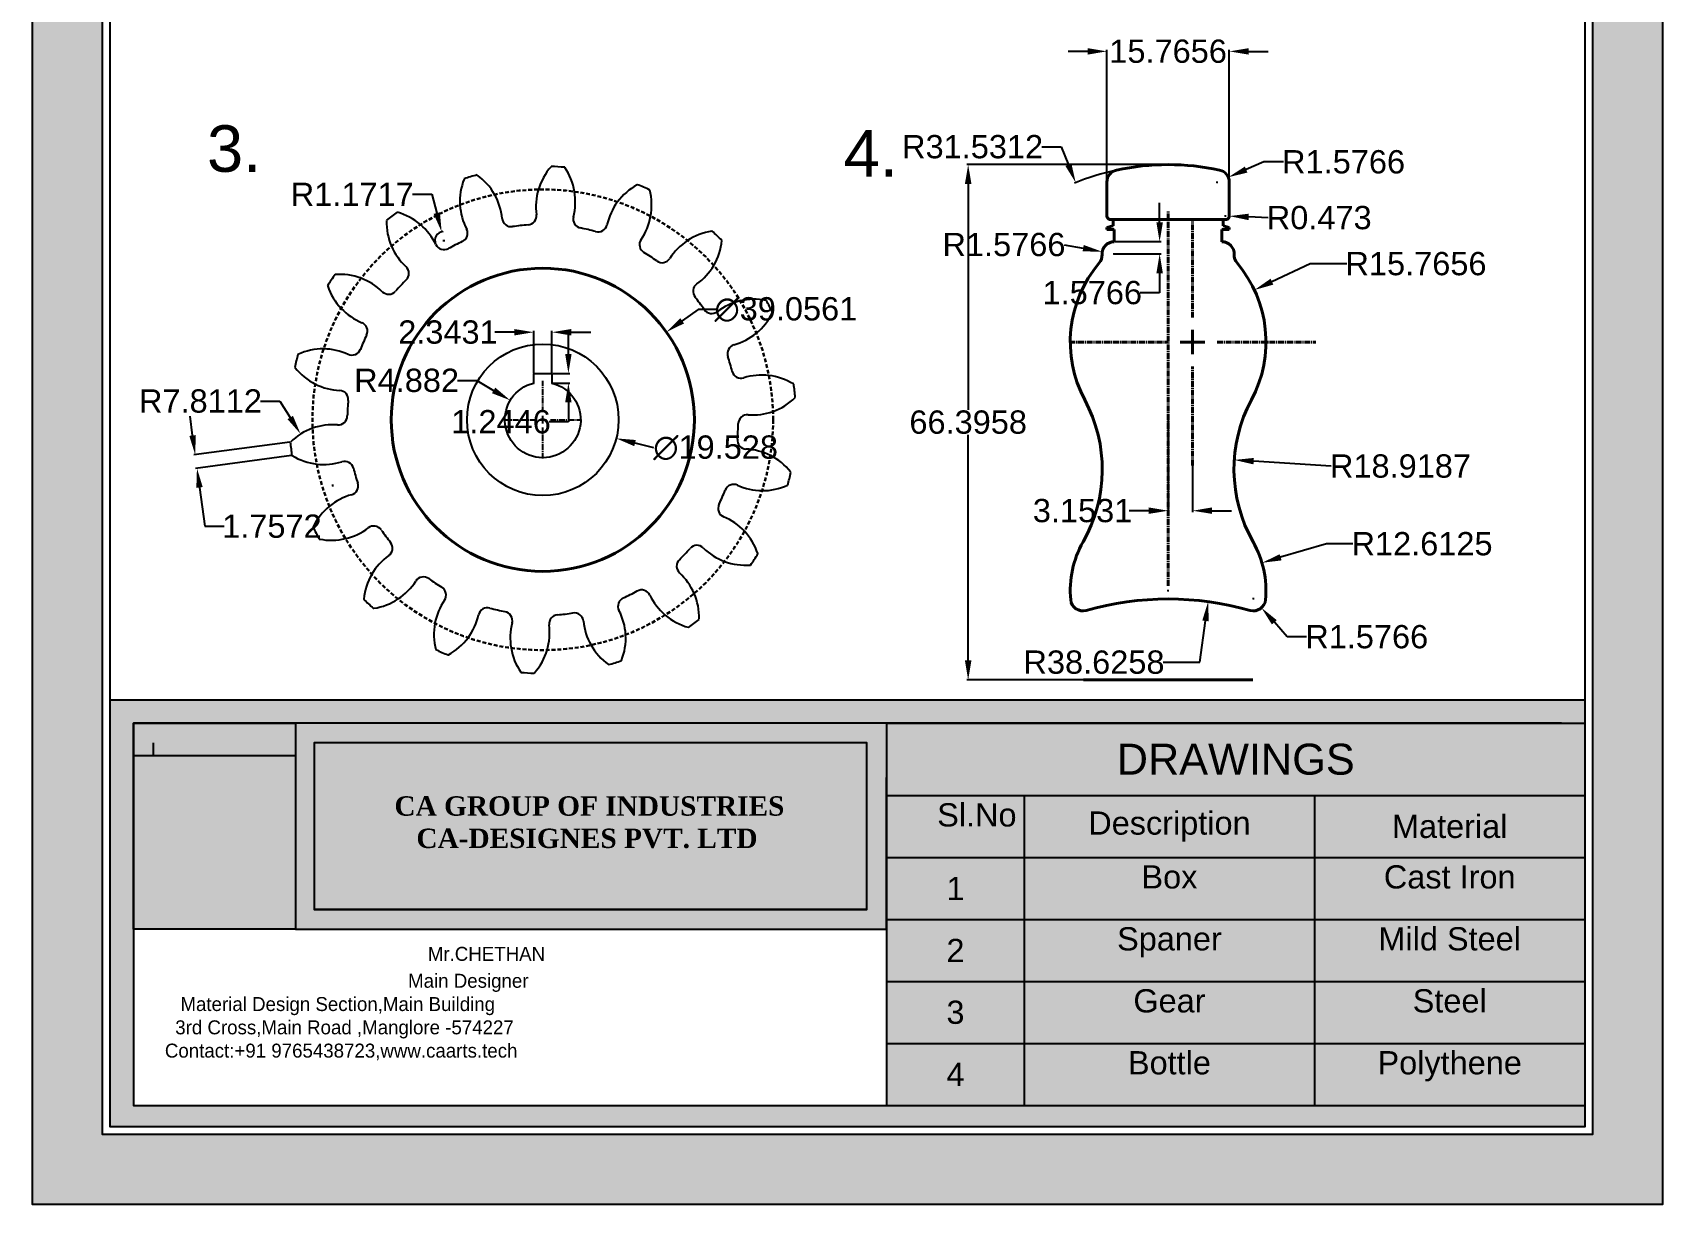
# Paper-space layout 'Layout2' of a CAD drawing. Header units: centimetres, sheet in millimetres. Extents: x 34 to 244, y 41 to 338.
# Drawn here: x 34.3 to 244.3, y 41.5 to 192.5 of the extents above; entities that cross this region are included whole.
import ezdxf

# ---------------------------------------------------------------- set-up
doc = ezdxf.new("R2010")
doc.units = ezdxf.units.CM
doc.linetypes.add('CENTER2', pattern=[1.125, 0.75, -0.125, 0.125, -0.125])
doc.linetypes.add('DASHED', pattern=[0.75, 0.5, -0.25])
doc.layers.add('dashedc', color=255, linetype='DASHED', lineweight=30)
doc.layers.add('Layer1', color=7, linetype='Continuous', lineweight=40)
doc.layers.add('dimensions', color=210, linetype='Continuous')
doc.styles.get("Standard").update_dxf_attribs({"font": 'arial.ttf'})
doc.dimstyles.get("Standard").update_dxf_attribs({"dimtxt": 3, "dimasz": 2.5, "dimexe": 0.18, "dimexo": 0.0625, "dimgap": 0.09, "dimtad": 0, "dimtih": 1, "dimtoh": 1, "dimdec": 4, "dimdsep": 46, "dimtxsty": 'Standard', "dimcen": 0.09, "dimadec": 0, "dimazin": 0, "dimtfac": 1, "dimtdec": 4, "dimtofl": 0, "dimtmove": 0, "dimatfit": 3, "dimfxl": 1, "dimtolj": 1, "dimtzin": 0, "dimarcsym": 0})
picture_1 = doc.add_image_def('image1.png', size_in_pixel=(343, 436))

# ---------------------------------------------------------------- blocks, each defined once
blk = doc.blocks.new('*T408')
at = {"color": 0, "linetype": 'ByBlock', "lineweight": -2, "transparency": 16777216}
for p, q in [((0, 0), (89.96, 0)), ((0, 0), (0, -49.24)), ((89.96, 0), (89.96, -49.24)), ((0, -9.31), (89.96, -9.31)), ((17.74, -9.31), (17.74, -49.24)), ((55.15, -9.31), (55.15, -49.24)), ((0, -17.3), (89.96, -17.3)), ((0, -25.28), (89.96, -25.28)), ((0, -33.27), (89.96, -33.27)), ((0, -41.25), (89.96, -41.25)), ((0, -49.24), (89.96, -49.24))]:
    blk.add_line(p, q, dxfattribs=at)
at = {"color": 0, "transparency": 16777216}
for s, insert, char_height, width, attachment_point in [('DRAWINGS', (44.98, -4.66), 3.992, 87.9621, 5), ('Sl.No', (16.74, -10.31), 2.994, 15.7439, 3), ('Description', (36.44, -13.31), 2.9941, 35.4092, 5), ('Material', (72.55, -13.31), 2.994, 32.817, 5), ('Box', (36.44, -18.3), 2.994, 35.4092, 2), ('Cast Iron', (72.55, -18.3), 2.994, 32.817, 2), ('1', (8.87, -21.29), 2.99, 15.7439, 5), ('Spaner', (36.44, -26.28), 2.994, 35.4092, 2), ('Mild Steel', (72.55, -26.28), 2.994, 32.817, 2), ('2', (8.87, -29.28), 2.99, 15.7439, 5), ('3', (8.87, -37.26), 2.99, 15.7439, 5), ('Gear', (36.44, -34.27), 2.994, 35.4092, 2), ('Steel', (72.55, -34.27), 2.994, 32.817, 2), ('4', (8.87, -45.24), 2.99, 15.7439, 5), ('Bottle', (36.44, -42.25), 2.994, 35.4092, 2), ('Polythene', (72.55, -42.25), 2.994, 32.817, 2)]:
    blk.add_mtext(s, dxfattribs=dict(at, insert=insert, char_height=char_height, width=width, attachment_point=attachment_point))
blk = doc.blocks.new('*U391')
for centre, radius, start, end in [((5.47, -2.52), 7.81, 118.5581, 143.3417), ((5.47, -2.52), 7.81, 118.2649, 118.5581), ((-10.42, -25.93), 32.66, 65.0383, 68.0778), ((5.47, -2.52), 7.81, 143.3417, 167.356), ((-4.2, 1.72), 7.81, 349.4948, 14.4891), ((-4.2, 1.72), 7.81, 325.5403, 349.4948), ((-3.29, -0.55), 1.17, 254.3174, 347.356), ((3.21, -3.36), 1.17, 145.5403, 238.8798)]:
    blk.add_arc(centre, radius, start, end)
blk = doc.blocks.new('*U392')
at = {"color": 0, "linetype": 'ByBlock', "lineweight": -2, "transparency": 16777216}
for p, rotation in [((570.35, 280.6), 20.00000000000003), ((560.75, 279.24), 40.00000000000001), ((552.19, 274.66), 59.99999999999999), ((588.09, 273.48), 340), ((545.7, 267.44), 80.00000000000003), ((594.08, 265.84), 320.0000000000001), ((542.09, 258.43), 100), ((597.1, 256.62), 300.0000000000001), ((541.77, 248.73), 120), ((596.78, 246.92), 280), ((544.78, 239.51), 140), ((593.16, 237.91), 260), ((550.77, 231.87), 160), ((586.68, 230.68), 239.9999999999999), ((559.01, 226.74), 180), ((578.12, 226.11), 220), ((568.51, 224.74), 200)]:
    blk.add_blockref('*U391', p, dxfattribs=dict(at, rotation=rotation))
blk.add_blockref('*U391', (579.85, 278.6), dxfattribs=at)
blk = doc.blocks.new('*U393')
at = {"color": 0, "linetype": 'CENTER2', "transparency": 16777216}
for p, q in [((0, 0.98), (0, 5)), ((-5, 0), (-0.98, 0)), ((0.98, 0), (5, 0)), ((0, -5), (0, -0.98))]:
    blk.add_line(p, q, dxfattribs=at)
at = {"color": 0, "linetype": 'Continuous', "transparency": 16777216}
for p, q in [((-0.49, 0), (0.49, 0)), ((0, -0.49), (0, 0.49))]:
    blk.add_line(p, q, dxfattribs=at)
blk = doc.blocks.new('*D420')
at = {"layer": 'Defpoints', "color": 0, "transparency": 16777216}
for p in [(115.99, 153.88), (84.15, 131.27)]:
    blk.add_point(p, dxfattribs=at)
at = {"layer": 'dimensions', "color": 0, "lineweight": -2, "transparency": 16777216}
for p, q in [((120.07, 156.78), (118.03, 155.33)), ((122.57, 156.78), (120.07, 156.78)), ((99.98, 142.58), (100.16, 142.58)), ((100.07, 142.49), (100.07, 142.67))]:
    blk.add_line(p, q, dxfattribs=at)
at = {"layer": 'dimensions', "color": 0, "transparency": 16777216}
blk.add_solid([(117.79, 155.67), (118.27, 154.99), (115.99, 153.88)], dxfattribs=at)
at = {"layer": 'dimensions', "color": 0, "transparency": 16777216, "insert": (131.39, 156.78), "char_height": 3, "attachment_point": 5}
blk.add_mtext('\\A1;∅39.0561', dxfattribs=at)
blk = doc.blocks.new('*D421')
at = {"layer": 'Defpoints', "color": 0, "transparency": 16777216}
for p in [(90.6, 144.97), (109.54, 140.18)]:
    blk.add_point(p, dxfattribs=at)
at = {"layer": 'dimensions', "color": 0, "lineweight": -2, "transparency": 16777216}
for p, q in [((99.98, 142.58), (100.16, 142.58)), ((100.07, 142.49), (100.07, 142.67)), ((114.38, 138.96), (111.96, 139.57))]:
    blk.add_line(p, q, dxfattribs=at)
at = {"layer": 'dimensions', "color": 0, "transparency": 16777216}
blk.add_solid([(112.06, 139.97), (111.86, 139.17), (109.54, 140.18)], dxfattribs=at)
at = {"layer": 'dimensions', "color": 0, "transparency": 16777216, "insert": (122.34, 138.96), "char_height": 3, "attachment_point": 5}
blk.add_mtext('\\A1;∅19.528', dxfattribs=at)
blk = doc.blocks.new('*D404')
at = {"layer": 'Defpoints', "color": 0, "transparency": 16777216}
for p in [(95.88, 145.08), (100.07, 142.58)]:
    blk.add_point(p, dxfattribs=at)
at = {"layer": 'dimensions', "color": 0, "lineweight": -2, "transparency": 16777216}
for p, q in [((89.09, 147.64), (91.59, 147.64)), ((91.59, 147.64), (93.73, 146.36)), ((99.98, 142.58), (100.16, 142.58)), ((100.07, 142.49), (100.07, 142.67))]:
    blk.add_line(p, q, dxfattribs=at)
at = {"layer": 'dimensions', "color": 0, "transparency": 16777216}
blk.add_solid([(93.95, 146.72), (93.52, 146), (95.88, 145.08)], dxfattribs=at)
at = {"layer": 'dimensions', "color": 0, "transparency": 16777216, "insert": (82.52, 147.64), "char_height": 3, "attachment_point": 5}
blk.add_mtext('\\A1;R4.882', dxfattribs=at)
blk = doc.blocks.new('*D405')
at = {"layer": 'Defpoints', "color": 0, "transparency": 16777216}
for p in [(101.24, 148.56), (101.24, 147.31), (103.37, 147.31)]:
    blk.add_point(p, dxfattribs=at)
at = {"layer": 'dimensions', "color": 0, "lineweight": -2, "transparency": 16777216}
for p, q in [((103.37, 151.06), (103.37, 153.56)), ((101.31, 148.56), (103.55, 148.56)), ((101.31, 147.31), (103.55, 147.31)), ((103.37, 144.81), (103.37, 142.31)), ((103.37, 142.31), (100.87, 142.31))]:
    blk.add_line(p, q, dxfattribs=at)
at = {"layer": 'dimensions', "color": 0, "transparency": 16777216}
for points in [[(102.95, 151.06), (103.78, 151.06), (103.37, 148.56)], [(102.95, 144.81), (103.78, 144.81), (103.37, 147.31)]]:
    blk.add_solid(points, dxfattribs=at)
at = {"layer": 'dimensions', "color": 0, "transparency": 16777216, "insert": (94.69, 142.31), "char_height": 3, "attachment_point": 5}
blk.add_mtext('\\A1;1.2446', dxfattribs=at)
blk = doc.blocks.new('*D406')
at = {"layer": 'Defpoints', "color": 0, "transparency": 16777216}
for p in [(98.9, 153.86), (98.9, 148.56), (101.24, 148.56)]:
    blk.add_point(p, dxfattribs=at)
at = {"layer": 'dimensions', "color": 0, "lineweight": -2, "transparency": 16777216}
for p, q in [((96.4, 153.86), (93.9, 153.86)), ((98.9, 148.62), (98.9, 154.04)), ((101.24, 148.62), (101.24, 154.04)), ((103.74, 153.86), (106.24, 153.86))]:
    blk.add_line(p, q, dxfattribs=at)
at = {"layer": 'dimensions', "color": 0, "transparency": 16777216}
for points in [[(96.4, 154.27), (96.4, 153.44), (98.9, 153.86)], [(103.74, 154.27), (103.74, 153.44), (101.24, 153.86)]]:
    blk.add_solid(points, dxfattribs=at)
at = {"layer": 'dimensions', "color": 0, "transparency": 16777216, "insert": (87.85, 153.86), "char_height": 3, "attachment_point": 5}
blk.add_mtext('\\A1;2.3431', dxfattribs=at)
blk = doc.blocks.new('*D407')
at = {"layer": 'Defpoints', "color": 0, "transparency": 16777216}
for p in [(87.04, 166.79), (87.34, 165.66)]:
    blk.add_point(p, dxfattribs=at)
at = {"layer": 'dimensions', "color": 0, "lineweight": -2, "transparency": 16777216}
for p, q in [((83.27, 171.63), (85.77, 171.63)), ((85.77, 171.63), (86.41, 169.21)), ((87.25, 165.66), (87.43, 165.66)), ((87.34, 165.57), (87.34, 165.75))]:
    blk.add_line(p, q, dxfattribs=at)
blk.add_arc((87.34, 165.66), 1.17, 95.8715, 202.484, dxfattribs=at)
at = {"layer": 'dimensions', "color": 0, "transparency": 16777216}
blk.add_solid([(86.81, 169.32), (86, 169.11), (87.04, 166.79)], dxfattribs=at)
at = {"layer": 'dimensions', "color": 0, "transparency": 16777216, "insert": (75.52, 171.63), "char_height": 3, "attachment_point": 5}
blk.add_mtext('\\A1;R1.1717', dxfattribs=at)
blk = doc.blocks.new('*D422')
at = {"layer": 'Defpoints', "color": 0, "transparency": 16777216}
for p in [(68.86, 140.75), (73.01, 134.13)]:
    blk.add_point(p, dxfattribs=at)
at = {"layer": 'dimensions', "color": 0, "lineweight": -2, "transparency": 16777216}
for p, q in [((63.7, 144.98), (66.2, 144.98)), ((66.2, 144.98), (67.53, 142.87)), ((72.92, 134.13), (73.1, 134.13)), ((73.01, 134.04), (73.01, 134.22))]:
    blk.add_line(p, q, dxfattribs=at)
at = {"layer": 'dimensions', "color": 0, "transparency": 16777216}
blk.add_solid([(67.88, 143.09), (67.18, 142.65), (68.86, 140.75)], dxfattribs=at)
at = {"layer": 'dimensions', "color": 0, "transparency": 16777216, "insert": (55.96, 144.98), "char_height": 3, "attachment_point": 5}
blk.add_mtext('\\A1;R7.8112', dxfattribs=at)
blk = doc.blocks.new('*D423')
at = {"layer": 'Defpoints', "color": 0, "transparency": 16777216}
for p in [(67.54, 139.71), (55.28, 138.07), (67.77, 137.97)]:
    blk.add_point(p, dxfattribs=at)
at = {"layer": 'dimensions', "color": 0, "lineweight": -2, "transparency": 16777216}
for p, q in [((54.95, 140.55), (54.62, 143.03)), ((67.48, 139.7), (55.1, 138.05)), ((67.71, 137.96), (55.33, 136.31)), ((55.84, 133.85), (56.51, 128.85)), ((56.51, 128.85), (59.01, 128.85))]:
    blk.add_line(p, q, dxfattribs=at)
at = {"layer": 'dimensions', "color": 0, "transparency": 16777216}
for points in [[(55.36, 140.61), (54.53, 140.5), (55.28, 138.07)], [(56.25, 133.91), (55.43, 133.8), (55.51, 136.33)]]:
    blk.add_solid(points, dxfattribs=at)
at = {"layer": 'dimensions', "color": 0, "transparency": 16777216, "insert": (65.17, 128.85), "char_height": 3, "attachment_point": 5}
blk.add_mtext('\\A1;1.7572', dxfattribs=at)
blk = doc.blocks.new('*D425')
at = {"layer": 'Defpoints', "color": 0, "transparency": 16777216}
for p in [(186.95, 173.21), (188.4, 173.83)]:
    blk.add_point(p, dxfattribs=at)
at = {"layer": 'dimensions', "color": 0, "lineweight": -2, "transparency": 16777216}
for p, q in [((192.99, 175.8), (190.7, 174.82)), ((195.49, 175.8), (192.99, 175.8)), ((186.86, 173.21), (187.04, 173.21)), ((186.95, 173.12), (186.95, 173.3))]:
    blk.add_line(p, q, dxfattribs=at)
at = {"layer": 'dimensions', "color": 0, "transparency": 16777216}
blk.add_solid([(190.53, 175.2), (190.86, 174.43), (188.4, 173.83)], dxfattribs=at)
at = {"layer": 'dimensions', "color": 0, "transparency": 16777216, "insert": (203.25, 175.8), "char_height": 3, "attachment_point": 5}
blk.add_mtext('\\A1;R1.5766', dxfattribs=at)
blk = doc.blocks.new('*D426')
at = {"layer": 'Defpoints', "color": 0, "transparency": 16777216}
for p in [(188.05, 168.84), (188.53, 168.82)]:
    blk.add_point(p, dxfattribs=at)
at = {"layer": 'dimensions', "color": 0, "lineweight": -2, "transparency": 16777216}
for p, q in [((187.96, 168.84), (188.14, 168.84)), ((188.05, 168.75), (188.05, 168.93)), ((193.52, 168.61), (191.02, 168.71))]:
    blk.add_line(p, q, dxfattribs=at)
at = {"layer": 'dimensions', "color": 0, "transparency": 16777216}
blk.add_solid([(191.04, 169.13), (191.01, 168.3), (188.53, 168.82)], dxfattribs=at)
at = {"layer": 'dimensions', "color": 0, "transparency": 16777216, "insert": (200.11, 168.61), "char_height": 3, "attachment_point": 5}
blk.add_mtext('\\A1;R0.473', dxfattribs=at)
blk = doc.blocks.new('*D427')
at = {"layer": 'Defpoints', "color": 0, "transparency": 16777216}
for p in [(191.76, 159.3), (177.49, 152.6)]:
    blk.add_point(p, dxfattribs=at)
at = {"layer": 'dimensions', "color": 0, "lineweight": -2, "transparency": 16777216}
for p, q in [((198.93, 162.68), (194.02, 160.37)), ((203.67, 162.68), (198.93, 162.68)), ((177.4, 152.6), (177.58, 152.6)), ((177.49, 152.51), (177.49, 152.69))]:
    blk.add_line(p, q, dxfattribs=at)
at = {"layer": 'dimensions', "color": 0, "transparency": 16777216}
blk.add_solid([(193.84, 160.75), (194.2, 159.99), (191.76, 159.3)], dxfattribs=at)
at = {"layer": 'dimensions', "color": 0, "transparency": 16777216, "insert": (212.58, 162.68), "char_height": 3, "attachment_point": 5}
blk.add_mtext('\\A1;R15.7656', dxfattribs=at)
blk = doc.blocks.new('*D428')
at = {"layer": 'Defpoints', "color": 0, "transparency": 16777216}
for p in [(192.74, 124.15), (180.64, 120.59)]:
    blk.add_point(p, dxfattribs=at)
at = {"layer": 'dimensions', "color": 0, "lineweight": -2, "transparency": 16777216}
for p, q in [((201.05, 126.59), (195.14, 124.86)), ((204.43, 126.59), (201.05, 126.59)), ((180.55, 120.59), (180.73, 120.59)), ((180.64, 120.5), (180.64, 120.68))]:
    blk.add_line(p, q, dxfattribs=at)
at = {"layer": 'dimensions', "color": 0, "transparency": 16777216}
blk.add_solid([(195.02, 125.25), (195.26, 124.46), (192.74, 124.15)], dxfattribs=at)
at = {"layer": 'dimensions', "color": 0, "transparency": 16777216, "insert": (213.36, 126.59), "char_height": 3, "attachment_point": 5}
blk.add_mtext('\\A1;R12.6125', dxfattribs=at)
blk = doc.blocks.new('*D429')
at = {"layer": 'Defpoints', "color": 0, "transparency": 16777216}
for p in [(189.17, 137.4), (208.05, 136.19)]:
    blk.add_point(p, dxfattribs=at)
at = {"layer": 'dimensions', "color": 0, "lineweight": -2, "transparency": 16777216}
blk.add_line((201.67, 136.6), (191.66, 137.24), dxfattribs=at)
at = {"layer": 'dimensions', "color": 0, "transparency": 16777216}
blk.add_solid([(191.69, 137.66), (191.64, 136.83), (189.17, 137.4)], dxfattribs=at)
at = {"layer": 'dimensions', "color": 0, "transparency": 16777216, "insert": (210.58, 136.6), "char_height": 3, "attachment_point": 5}
blk.add_mtext('\\A1;R18.9187', dxfattribs=at)
blk = doc.blocks.new('*D430')
at = {"layer": 'Defpoints', "color": 0, "transparency": 16777216}
for p in [(185.8, 119.14), (180.64, 80.86)]:
    blk.add_point(p, dxfattribs=at)
at = {"layer": 'dimensions', "color": 0, "lineweight": -2, "transparency": 16777216}
for p, q in [((184.74, 111.33), (185.46, 116.67)), ((180.01, 111.33), (184.74, 111.33))]:
    blk.add_line(p, q, dxfattribs=at)
at = {"layer": 'dimensions', "color": 0, "transparency": 16777216}
blk.add_solid([(185.05, 116.72), (185.88, 116.61), (185.8, 119.14)], dxfattribs=at)
at = {"layer": 'dimensions', "color": 0, "transparency": 16777216, "insert": (171.09, 111.33), "char_height": 3, "attachment_point": 5}
blk.add_mtext('\\A1;R38.6258', dxfattribs=at)
blk = doc.blocks.new('*D431')
at = {"layer": 'Defpoints', "color": 0, "transparency": 16777216}
for p in [(191.63, 119.54), (192.67, 118.35)]:
    blk.add_point(p, dxfattribs=at)
at = {"layer": 'dimensions', "color": 0, "lineweight": -2, "transparency": 16777216}
for p, q in [((191.54, 119.54), (191.72, 119.54)), ((191.63, 119.45), (191.63, 119.63)), ((195.98, 114.61), (194.33, 116.48)), ((198.48, 114.61), (195.98, 114.61))]:
    blk.add_line(p, q, dxfattribs=at)
at = {"layer": 'dimensions', "color": 0, "transparency": 16777216}
blk.add_solid([(194.64, 116.76), (194.01, 116.21), (192.67, 118.35)], dxfattribs=at)
at = {"layer": 'dimensions', "color": 0, "transparency": 16777216, "insert": (206.23, 114.61), "char_height": 3, "attachment_point": 5}
blk.add_mtext('\\A1;R1.5766', dxfattribs=at)
blk = doc.blocks.new('*D432')
at = {"layer": 'Defpoints', "color": 0, "transparency": 16777216}
for p in [(172.16, 164.23), (173.71, 163.95)]:
    blk.add_point(p, dxfattribs=at)
at = {"layer": 'dimensions', "color": 0, "lineweight": -2, "transparency": 16777216}
for p, q in [((167.24, 165.14), (169.7, 164.69)), ((173.62, 163.95), (173.8, 163.95)), ((173.71, 163.86), (173.71, 164.04))]:
    blk.add_line(p, q, dxfattribs=at)
at = {"layer": 'dimensions', "color": 0, "transparency": 16777216}
blk.add_solid([(169.77, 165.1), (169.62, 164.28), (172.16, 164.23)], dxfattribs=at)
at = {"layer": 'dimensions', "color": 0, "transparency": 16777216, "insert": (159.49, 165.14), "char_height": 3, "attachment_point": 5}
blk.add_mtext('\\A1;R1.5766', dxfattribs=at)
blk = doc.blocks.new('*U394')
at = {"layer": 'Layer1', "color": 0, "linetype": 'CENTER2', "transparency": 16777216}
for p, q in [((0, 3.15), (0, 15.89)), ((-15.89, 0), (-3.15, 0)), ((3.15, 0), (15.89, 0)), ((0, -15.89), (0, -3.15))]:
    blk.add_line(p, q, dxfattribs=at)
at = {"layer": 'Layer1', "color": 0, "linetype": 'Continuous', "transparency": 16777216}
for p, q in [((-1.58, 0), (1.58, 0)), ((0, -1.58), (0, 1.58))]:
    blk.add_line(p, q, dxfattribs=at)
blk = doc.blocks.new('*U395')
at = {"layer": 'Layer1', "color": 0, "linetype": 'CENTER2', "transparency": 16777216}
blk.add_line((0, -22.02), (0, 26.32), dxfattribs=at)
blk = doc.blocks.new('*D433')
at = {"layer": 'Defpoints', "color": 0, "transparency": 16777216}
for p in [(188.53, 190.05), (172.76, 171.02), (188.53, 171.02)]:
    blk.add_point(p, dxfattribs=at)
at = {"layer": 'dimensions', "color": 0, "lineweight": -2, "transparency": 16777216}
for p, q in [((170.26, 190.05), (167.76, 190.05)), ((172.76, 171.09), (172.76, 190.23)), ((188.53, 171.09), (188.53, 190.23)), ((191.03, 190.05), (193.53, 190.05))]:
    blk.add_line(p, q, dxfattribs=at)
at = {"layer": 'dimensions', "color": 0, "transparency": 16777216}
for points in [[(170.26, 190.46), (170.26, 189.63), (172.76, 190.05)], [(191.03, 190.46), (191.03, 189.63), (188.53, 190.05)]]:
    blk.add_solid(points, dxfattribs=at)
at = {"layer": 'dimensions', "color": 0, "transparency": 16777216, "insert": (180.64, 190.05), "char_height": 3, "attachment_point": 5}
blk.add_mtext('\\A1;15.7656', dxfattribs=at)
blk = doc.blocks.new('*D434')
at = {"layer": 'Defpoints', "color": 0, "transparency": 16777216}
for p in [(154.88, 175.46), (180.64, 175.46), (180.64, 109.06)]:
    blk.add_point(p, dxfattribs=at)
at = {"layer": 'dimensions', "color": 0, "lineweight": -2, "transparency": 16777216}
for p, q in [((180.58, 175.46), (154.7, 175.46)), ((154.88, 172.96), (154.88, 143.88)), ((154.88, 111.56), (154.88, 140.64)), ((180.58, 109.06), (154.7, 109.06))]:
    blk.add_line(p, q, dxfattribs=at)
at = {"layer": 'dimensions', "color": 0, "transparency": 16777216}
for points in [[(154.46, 172.96), (155.3, 172.96), (154.88, 175.46)], [(154.46, 111.56), (155.3, 111.56), (154.88, 109.06)]]:
    blk.add_solid(points, dxfattribs=at)
at = {"layer": 'dimensions', "color": 0, "transparency": 16777216, "insert": (154.88, 142.26), "char_height": 3, "attachment_point": 5}
blk.add_mtext('\\A1;66.3958', dxfattribs=at)
blk = doc.blocks.new('*D435')
at = {"layer": 'Defpoints', "color": 0, "transparency": 16777216}
for p in [(173.71, 165.53), (173.71, 163.95), (179.55, 163.95)]:
    blk.add_point(p, dxfattribs=at)
at = {"layer": 'dimensions', "color": 0, "lineweight": -2, "transparency": 16777216}
for p, q in [((179.55, 168.03), (179.55, 170.53)), ((173.77, 165.53), (179.73, 165.53)), ((173.77, 163.95), (179.73, 163.95)), ((179.55, 161.45), (179.55, 158.95)), ((179.55, 158.95), (177.05, 158.95))]:
    blk.add_line(p, q, dxfattribs=at)
at = {"layer": 'dimensions', "color": 0, "transparency": 16777216}
for points in [[(179.13, 168.03), (179.97, 168.03), (179.55, 165.53)], [(179.13, 161.45), (179.97, 161.45), (179.55, 163.95)]]:
    blk.add_solid(points, dxfattribs=at)
at = {"layer": 'dimensions', "color": 0, "transparency": 16777216, "insert": (170.87, 158.95), "char_height": 3, "attachment_point": 5}
blk.add_mtext('\\A1;1.5766', dxfattribs=at)
blk = doc.blocks.new('*D436')
at = {"layer": 'Defpoints', "color": 0, "transparency": 16777216}
for p in [(168.74, 173.12), (180.64, 143.93)]:
    blk.add_point(p, dxfattribs=at)
at = {"layer": 'dimensions', "color": 0, "lineweight": -2, "transparency": 16777216}
for p, q in [((164.35, 177.75), (166.85, 177.75)), ((166.85, 177.75), (167.8, 175.44)), ((180.55, 143.93), (180.73, 143.93)), ((180.64, 143.84), (180.64, 144.02))]:
    blk.add_line(p, q, dxfattribs=at)
blk.add_arc((180.64, 143.93), 31.53, 102.2668, 112.504, dxfattribs=at)
at = {"layer": 'dimensions', "color": 0, "transparency": 16777216}
blk.add_solid([(168.18, 175.6), (167.41, 175.28), (168.74, 173.12)], dxfattribs=at)
at = {"layer": 'dimensions', "color": 0, "transparency": 16777216, "insert": (155.45, 177.75), "char_height": 3, "attachment_point": 5}
blk.add_mtext('\\A1;R31.5312', dxfattribs=at)
blk = doc.blocks.new('*D437')
at = {"layer": 'Defpoints', "color": 0, "transparency": 16777216}
for p in [(180.64, 143.18), (183.8, 136.71), (180.64, 130.86)]:
    blk.add_point(p, dxfattribs=at)
at = {"layer": 'dimensions', "color": 0, "lineweight": -2, "transparency": 16777216}
for p, q in [((180.64, 143.12), (180.64, 130.68)), ((183.8, 136.65), (183.8, 130.68)), ((178.14, 130.86), (175.64, 130.86)), ((186.3, 130.86), (188.8, 130.86))]:
    blk.add_line(p, q, dxfattribs=at)
at = {"layer": 'dimensions', "color": 0, "transparency": 16777216}
for points in [[(178.14, 131.28), (178.14, 130.45), (180.64, 130.86)], [(186.3, 131.28), (186.3, 130.45), (183.8, 130.86)]]:
    blk.add_solid(points, dxfattribs=at)
at = {"layer": 'dimensions', "color": 0, "transparency": 16777216, "insert": (169.62, 130.86), "char_height": 3, "attachment_point": 5}
blk.add_mtext('\\A1;3.1531', dxfattribs=at)

psp = doc.layouts.new('Layout2')

# ---------------------------------------------------------------- hatches: boundary and pattern name
h = psp.add_hatch(color=140)
h.dxf.hatch_style = 1
h.paths.add_polyline_path([(34.33139, 41.47515), (244.33139, 41.47515), (244.33139, 338.47515), (34.33139, 338.47515)])
h.paths.add_polyline_path([(43.33139, 329.47515), (235.33139, 329.47515), (235.33139, 50.47515), (43.33139, 50.47515)], flags=16)
h.paths.add_polyline_path([(44.33139, 328.47515), (234.33139, 328.47515), (234.33139, 51.47515), (44.33139, 51.47515)], flags=0)
h.paths.add_polyline_path([(47.33139, 103.47515), (68.19814, 103.47515), (144.37325, 103.47515), (144.37325, 54.23936), (47.33139, 54.23936)], flags=0)
h.paths.add_polyline_path([(70.6167, 100.93114), (141.84224, 100.93114), (141.84224, 79.49467), (70.6167, 79.49467)], flags=0)
h.paths.add_polyline_path([(50.32754, 57.94556), (139.75369, 57.94556), (139.75369, 76.64612), (50.32754, 76.64612)], flags=8)
h.paths.add_polyline_path([(80.06323, 86.04425), (132.11633, 86.04425), (132.11633, 95.45004), (80.06323, 95.45004)], flags=8)
h = psp.add_hatch(color=130)
h.dxf.hatch_style = 1
h.paths.add_polyline_path([(44.33139, 51.47515), (234.33139, 51.47515), (234.33139, 106.47515), (44.33139, 106.47515)])
h.paths.add_polyline_path([(47.33139, 76.95065), (47.33139, 54.23936), (144.37325, 54.23936), (144.37325, 76.95065), (68.19814, 76.95065)], flags=16)
h.paths.add_polyline_path([(80.06323, 86.04425), (132.11633, 86.04425), (132.11633, 95.45004), (80.06323, 95.45004)], flags=24)
h = psp.add_hatch(color=140)
h.dxf.hatch_style = 1
h.paths.add_polyline_path([(68.19814, 103.47515), (68.19814, 76.95065), (144.37325, 76.95065), (144.37325, 96.48937), (144.37325, 103.47515)])
h.paths.add_polyline_path([(141.84224, 100.93114), (141.84224, 79.49467), (70.6167, 79.49467), (70.6167, 100.93114)], flags=16)
h.paths.add_polyline_path([(80.06323, 86.04425), (132.11633, 86.04425), (132.11633, 95.45004), (80.06323, 95.45004)], flags=8)
h = psp.add_hatch(color=131)
h.dxf.hatch_style = 1
h.paths.add_polyline_path([(70.6167, 79.49467), (141.84224, 79.49467), (141.84224, 100.93114), (70.6167, 100.93114)])

# ---------------------------------------------------------------- linework, layer by layer
for p, q in [((144.37325, 103.47515), (144.37325, 54.47515)), ((47.33139, 99.33246), (68.19814, 99.33246)), ((68.19814, 96.48937), (68.19814, 90.2129)), ((144.37325, 76.95065), (144.37325, 96.48937)), ((144.37325, 90.2129), (144.37325, 83.32652)), ((68.19814, 76.95065), (144.37325, 76.95065)), ((144.37325, 70.00102), (144.37325, 62.17239))]:
    psp.add_line(p, q)
for points in [[(34.33139, 338.47515), (244.33139, 338.47515), (244.33139, 41.47515), (34.33139, 41.47515)], [(43.33139, 329.47515), (235.33139, 329.47515), (235.33139, 50.47515), (43.33139, 50.47515)], [(44.33139, 328.47515), (234.33139, 328.47515), (234.33139, 51.47515), (44.33139, 51.47515)]]:
    psp.add_lwpolyline(points, close=True)
psp.add_lwpolyline([(101.24297, 148.55883), (101.24297, 147.31419, -8.212491408), (98.89987, 147.3148), (98.89987, 148.55831)], format="xyb", close=True)
for points in [[(44.33139, 51.47515), (44.33139, 106.47515), (234.33139, 106.47515)], [(231.33139, 103.47515), (47.33139, 103.47515), (47.33139, 54.23936), (234.33139, 54.23936)], [(49.87541, 100.93114), (49.87541, 99.33246)], [(141.84224, 79.49467), (70.6167, 79.49467), (141.84224, 79.49467), (141.84224, 100.93114), (70.6167, 100.93114), (70.6167, 79.49467)]]:
    psp.add_lwpolyline(points)
psp.add_circle((100.0702, 142.57514), 9.76402)
for start, end in [(94.3173518, 98.8797969), (74.3173518, 78.8797969), (114.3173518, 118.8797969), (54.3173518, 58.8797969), (134.3173518, 138.8797969), (34.3173518, 38.8797969), (154.3173518, 158.8797969), (14.3173518, 18.8797969), (174.3173518, 178.8797969), (354.3173518, 358.8797969), (194.3173518, 198.8797969), (334.3173518, 338.8797969), (214.3173518, 218.8797969), (314.3173518, 318.8797969), (234.3173518, 238.8797969), (294.3173518, 298.8797969), (254.3173518, 258.8797969), (274.3173518, 278.8797969)]:
    psp.add_arc((100.0702, 142.57514), 25.19118, start, end)
at = {"layer": 'dashedc'}
psp.add_circle((100.0702, 142.57514), 29.68264, dxfattribs=at)
at = {"layer": 'Layer1'}
for p, q in [((172.76001, 168.83583), (172.76001, 173.20949)), ((188.52563, 173.20949), (188.52563, 168.83583)), ((173.23298, 168.36286), (188.05266, 168.36286)), ((173.23298, 168.36286), (175.12485, 168.36286)), ((173.23298, 168.36286), (173.54829, 168.36286)), ((173.54829, 168.36286), (173.54829, 167.57458)), ((187.73735, 168.36286), (187.73735, 167.57458)), ((173.54829, 167.57458), (172.76001, 167.3381)), ((172.76001, 167.3381), (172.76001, 167.10161)), ((173.70594, 167.10161), (172.76001, 167.10161)), ((173.70594, 167.10161), (173.70594, 165.52505)), ((187.57969, 167.10161), (188.52563, 167.10161)), ((187.57969, 167.10161), (187.57969, 165.52505)), ((187.73735, 167.57458), (188.52563, 167.3381)), ((188.52563, 167.3381), (188.52563, 167.10161)), ((177.48969, 152.59724), (177.48969, 152.59724)), ((183.79594, 152.59724), (183.79594, 152.59724)), ((191.56556, 109.06162), (169.72007, 109.06162)), ((180.64282, 109.06162), (191.56556, 109.06162))]:
    psp.add_line(p, q, dxfattribs=at)
psp.add_circle((100.0702, 142.57514), 19.52805, dxfattribs=at)
for centre, radius, start, end in [((174.33657, 173.20949), 1.57656, 102.1531975, 180), ((180.64282, 143.92615), 31.53124, 77.8468025, 102.1531975), ((186.94907, 173.20949), 1.57656, 0, 77.8468025), ((173.23298, 168.83583), 0.47297, 180, 270), ((188.05266, 168.83583), 0.47297, 270, 0), ((170.55639, 163.79839), 1.57656, 319.7675406, 2.7285046), ((173.70594, 163.94849), 1.57656, 90, 182.7285046), ((187.57969, 163.94849), 1.57656, 357.2714954, 90), ((190.72924, 163.79839), 1.57656, 177.2714954, 220.2324594), ((183.79594, 152.59724), 15.76562, 139.7675406, 208.2348146), ((177.48969, 152.59724), 15.76562, 331.7651854, 40.2324594), ((153.23845, 136.18854), 18.91875, 330.3562799, 28.2348146), ((208.04718, 136.18854), 18.91875, 151.7651854, 209.6437201), ((180.64282, 120.59303), 12.6125, 150.3562799, 185.4960221), ((180.64282, 120.59303), 12.6125, 354.5039779, 29.6437201), ((169.65762, 119.53604), 1.57656, 185.4960221, 285.8576241), ((180.64282, 80.86366), 38.62578, 74.1423759, 105.8576241), ((191.62802, 119.53604), 1.57656, 254.1423759, 354.5039779)]:
    psp.add_arc(centre, radius, start, end, dxfattribs=at)

# ---------------------------------------------------------------- block references
for name, p in [('*U392', (-469.36188, -110.09849)), ('*T408', (144.37325, 103.47515))]:
    psp.add_blockref(name, p)
at = {"linetype": 'CENTER2'}
psp.add_blockref('*U393', (100.0702, 142.57514), dxfattribs=at)
at = {"layer": 'Layer1', "linetype": 'CENTER2', "rotation": 8.537736462515939e-07}
psp.add_blockref('*U394', (183.79594, 152.59724), dxfattribs=at)
at = {"layer": 'Layer1', "linetype": 'CENTER2'}
psp.add_blockref('*U395', (180.64282, 143.18453), dxfattribs=at)

# ---------------------------------------------------------------- texts
at = {"attachment_point": 1}
for s, width, gutter_width, heights, insert, char_height in [('3.', 9.896486, 173.72218, [11.88542], (56.8017, 180.52447), 6), ('4.', 9.896486, 173.72218, [11.88542], (138.83721, 179.90179), 6), ('{\\fCentury Schoolbook|b1|i0|c0|p18;CA GROUP OF INDUSTRIES\\P   CA-DESIGNES PVT. LTD}', 51.4854161, 12.5, [6.71944], (80.95373, 94.06316), 2.5), ('^I^I^I    {\\fBankGothic Md BT|b0|i0|c0|p34;\\H0.72x;\\C7;Mr.CHETHAN\\P^I^I^I  Main Designer\\P   Material Design Section,Main Building\\P  3rd Cross,Main Road ,Manglore -574227\\PContact:+91 9765438723,www.caarts.tech}', 91.4804087, 173.72218, [17.97212], (51.37486, 75.35945), 2.5)]:
    psp.add_mtext_dynamic_manual_height_columns(s, width=width, gutter_width=gutter_width, heights=heights, dxfattribs=dict(at, insert=insert, char_height=char_height))

# ---------------------------------------------------------------- dimensions: what is measured, and where the dimension line sits
at = {"layer": 'dimensions'}
for base, p1, p2, picture, middle in [((188.52563, 190.04665), (172.76001, 171.02266), (188.52563, 171.02266), '*D433', (180.64282, 190.04665)), ((98.89987, 153.85522), (101.24297, 148.55883), (98.89987, 148.55831), '*D406', (87.8467, 153.85522)), ((180.64282, 130.86245), (183.79594, 136.71162), (180.64282, 143.18453), '*D437', (169.61626, 130.86245))]:
    dim = psp.add_linear_dim(base=base, p1=p1, p2=p2, dimstyle='Standard', dxfattribs=at)
    dim.commit()
    dim.dimension.update_dxf_attribs({"geometry": picture, "text_midpoint": middle})
for center, mpoint, picture, middle in [((180.64282, 143.92615), (168.7408, 173.1248), '*D436', (155.45071, 177.75492)), ((186.94907, 173.20949), (188.39804, 173.83081), '*D425', (203.24505, 175.80128)), ((87.33763, 165.65939), (87.04083, 166.79285), '*D407', (75.52158, 171.62978)), ((188.05266, 168.83583), (188.52524, 168.8166), '*D426', (200.10837, 168.6133)), ((173.70594, 163.94849), (172.15546, 164.23407), '*D432', (159.48652, 165.1398)), ((100.0702, 142.57514), (95.87933, 145.07926), '*D404', (82.51525, 147.6439)), ((73.01388, 134.13483), (68.86031, 140.75019), '*D422', (55.96426, 144.98472)), ((191.62802, 119.53604), (192.67182, 118.3545), '*D431', (206.23383, 114.60729))]:
    dim = psp.add_radius_dim(center=center, mpoint=mpoint, dimstyle='Standard', dxfattribs=at)
    dim.commit()
    dim.dimension.update_dxf_attribs({"geometry": picture, "text_midpoint": middle})
for base, p1, p2, picture, middle in [((154.88045, 175.45739), (180.64282, 109.06162), (180.64282, 175.45739), '*D434', (154.88045, 142.25951)), ((179.5488, 163.94849), (173.70594, 165.52505), (173.70594, 163.94849), '*D435', (170.87387, 158.94849)), ((103.3654, 147.31419), (101.24297, 148.55883), (101.24297, 147.31419), '*D405', (94.69048, 142.31419))]:
    dim = psp.add_linear_dim(base=base, p1=p1, p2=p2, angle=90, dimstyle='Standard', dxfattribs=at)
    dim.commit()
    dim.dimension.update_dxf_attribs({"geometry": picture, "text_midpoint": middle})
for center, mpoint, picture, middle in [((177.48969, 152.59724), (191.75745, 159.30439), '*D427', (212.58214, 162.67558)), ((208.04718, 136.18854), (189.16742, 137.40236), '*D429', (201.6665, 136.59877)), ((180.64282, 120.59303), (192.74337, 124.14997), '*D428', (213.35909, 126.59262)), ((180.64282, 80.86366), (185.796, 119.14414), '*D430', (171.091, 111.3318))]:
    dim = psp.add_radius_dim(center=center, mpoint=mpoint, dimstyle='Standard', dxfattribs=at)
    dim.commit()
    dim.dimension.update_dxf_attribs({"geometry": picture, "text_midpoint": middle, "dimtype": 164})
for p1, p2, picture, middle in [((84.15029, 131.26581), (115.99012, 153.88447), '*D420', (131.39127, 156.78014)), ((90.60384, 144.96765), (109.53657, 140.18263), '*D421', (122.33635, 138.95746))]:
    dim = psp.add_diameter_dim_2p(p1=p1, p2=p2, dimstyle='Standard', dxfattribs=at)
    dim.commit()
    dim.dimension.update_dxf_attribs({"geometry": picture, "text_midpoint": middle})
dim = psp.add_linear_dim(base=(55.27781, 138.07475), p1=(67.77187, 137.96541), p2=(67.53998, 139.70723), angle=97.5832706, dimstyle='Standard', dxfattribs=at)
dim.commit()
dim.dimension.update_dxf_attribs({"geometry": '*D423', "text_midpoint": (65.166, 128.85386), "dimtype": 161})

# ---------------------------------------------------------------- pictures from other files: only their frames are drawn
image = psp.add_image(picture_1, insert=(47.33139, 76.95065), size_in_units=(20.86675, 26.5245))
image.dxf.flags = 7

doc.saveas('drawing.dxf')
